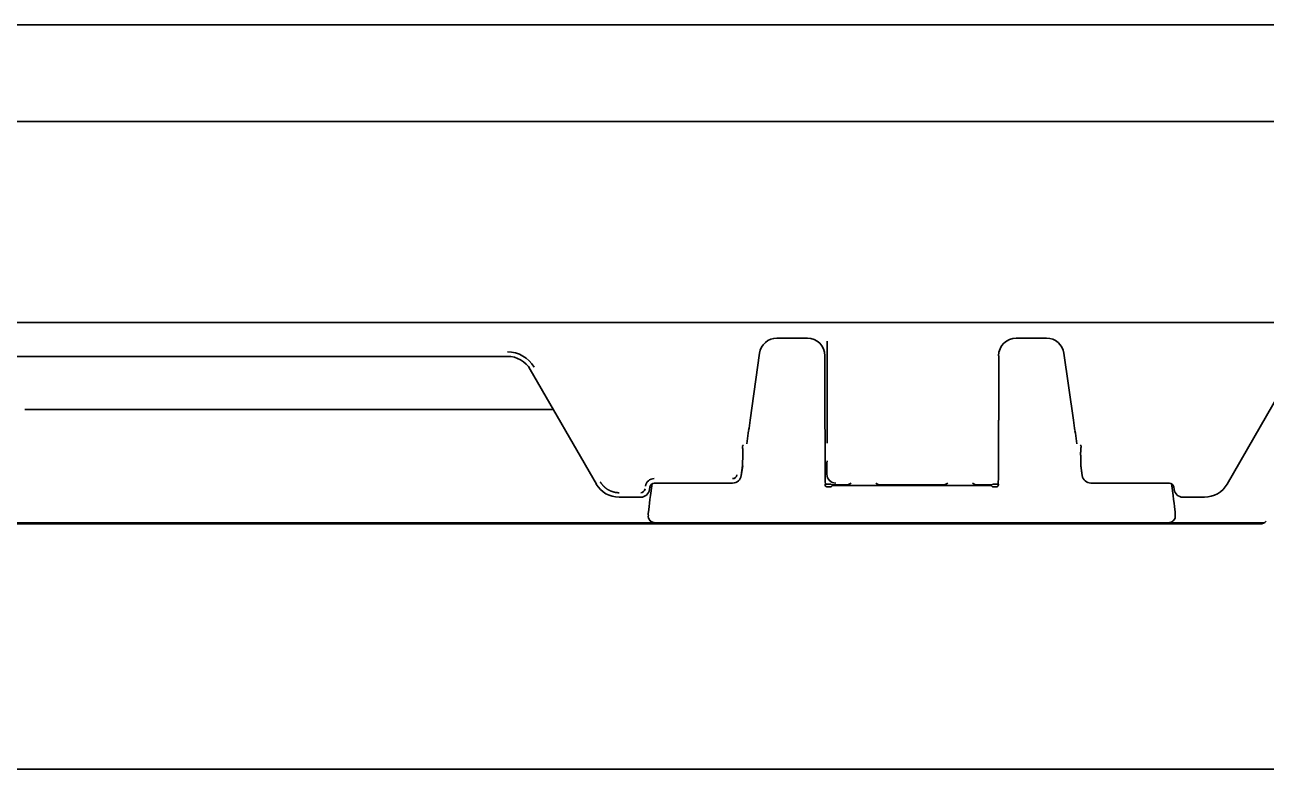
# Model space of a CAD drawing. Header units: inches. Extents: x 90 to 4161, y -506 to 3104.
# Drawn here: x 2660 to 2801.2, y 115.9 to 200.5 of the extents above; entities that cross this region are included whole.
import ezdxf

# ---------------------------------------------------------------- set-up
doc = ezdxf.new("R2010")
doc.units = ezdxf.units.IN
doc.layers.add('1', color=7, linetype='Continuous', true_color=0xffffff)
doc.layers.add('4', color=7, linetype='Continuous', true_color=0xffffff)

msp = doc.modelspace()

# ---------------------------------------------------------------- linework, layer by layer
at = {"layer": '1', "color": 7, "linetype": 'Continuous', "lineweight": 35}
for p, q in [((3000.55, 200.47), (2311.89, 200.47)), ((2947.14, 189.47), (2311.89, 189.47)), ((2365.17, 166.65), (2947.21, 166.65)), ((2749.02, 164.88), (2745.57, 164.88)), ((2776.22, 164.88), (2772.76, 164.88)), ((2743.59, 163.16), (2742.52, 155.56)), ((2751.01, 162.88), (2751.01, 161.74)), ((2770.77, 161.74), (2770.77, 162.88)), ((2779.26, 155.56), (2778.19, 163.16)), ((2751.01, 161.74), (2751.01, 160.06)), ((2770.77, 160.06), (2770.77, 161.74)), ((2751.01, 160.06), (2751.01, 155.56)), ((2770.77, 155.56), (2770.77, 160.06)), ((2742.12, 152.88), (2742.16, 153.16)), ((2751.04, 149.25), (2751.04, 153.16)), ((2770.74, 149.25), (2770.74, 153.16)), ((2779.66, 152.88), (2779.62, 153.16)), ((2731.37, 148.34), (2731.18, 147.01)), ((2751.04, 148.27), (2751.23, 148.27)), ((2751.04, 148.21), (2751.04, 148.27)), ((2751.73, 148.26), (2751.87, 148.22)), ((2752.37, 148.21), (2753.39, 148.21)), ((2756.89, 148.4), (2756.89, 148.34)), ((2757.39, 148.21), (2764.39, 148.21)), ((2764.89, 148.34), (2764.89, 148.4)), ((2768.39, 148.21), (2769.42, 148.21)), ((2769.92, 148.22), (2770.05, 148.26)), ((2770.55, 148.27), (2770.74, 148.27)), ((2770.74, 148.21), (2770.74, 148.27)), ((2790.6, 147.01), (2790.42, 148.34)), ((2731.18, 147.01), (2731.18, 147.01)), ((2751.73, 147.98), (2751.87, 148.12)), ((2769.42, 148.14), (2752.37, 148.14)), ((2769.92, 148.12), (2770.05, 147.98)), ((2790.6, 147.01), (2790.6, 147.01)), ((2450.81, 143.9), (2800.98, 143.9)), ((2451.31, 143.77), (2800.48, 143.77)), ((2732.34, 143.9), (2731.68, 143.9)), ((2736.63, 143.9), (2732.34, 143.9)), ((2785.15, 143.9), (2736.63, 143.9)), ((2762.44, 143.9), (2762.44, 143.9)), ((2789.44, 143.9), (2785.15, 143.9)), ((2790.1, 143.9), (2789.44, 143.9)), ((2802.84, 115.9), (2448.94, 115.9))]:
    msp.add_line(p, q, dxfattribs=at)
msp.add_arc((2800.48, 144.77), 1, 270, 315, dxfattribs=at)
for centre, major_axis, ratio, start_param, end_param in [((2745.57, 162.87), (1.32, -1.51), 0.997598, 2.427198, 3.855987), ((2749.01, 162.87), (-1.42, -1.42), 0.997265, 2.357564, 3.925621), ((2772.77, 162.87), (-1.42, 1.42), 0.997265, 5.499157, 7.067214), ((2776.21, 162.87), (1.32, 1.51), 0.997598, 5.568791, 6.99758), ((2742.36, 155.56), (0.42, 3), 0.051895, 4.308564, 4.719702), ((2751.17, 155.56), (0, 3), 0.052408, 1.570796, 1.981934), ((2770.61, 155.56), (0, 3), 0.052408, 4.301251, 4.712389), ((2779.42, 155.56), (-0.42, 3), 0.051895, 1.563483, 1.974621), ((2742.32, 153.16), (0.42, 3), 0.051895, 1.166972, 1.57811), ((2750.88, 153.16), (0, 3), 0.052408, 4.712389, 5.123527), ((2770.9, 153.16), (0, 3), 0.052408, 1.159658, 1.570796), ((2779.47, 153.16), (-0.42, 3), 0.051895, 4.705076, 5.116214), ((2751.09, 149.25), (0, 1), 0.052408, 1.570796, 3.124139), ((2751.29, 148.21), (0.177, 0.177), 0.997265, 2.357564, 3.693517), ((2751.23, 148.26), (0.5, 0), 0.017455, 0.05236, 1.570796), ((2752.37, 148.22), (0.5, 0), 0.017455, 3.193953, 4.712389), ((2753.39, 149.21), (0.447, -0.895), 0.99981, 5.819644, 6.453939), ((2757.39, 149.21), (0.447, 0.895), 0.99981, 2.970839, 3.605134), ((2764.39, 149.21), (-0.447, 0.895), 0.99981, 2.678052, 3.312346), ((2768.39, 149.21), (0.447, 0.895), 0.99981, 2.970839, 3.605134), ((2769.42, 148.22), (0.5, 0), 0.017455, 4.712389, 6.230825), ((2770.55, 148.26), (0.5, 0), 0.017455, 1.570796, 3.089233), ((2770.49, 148.21), (0.177, -0.177), 0.997265, 5.731261, 7.067214), ((2770.69, 149.25), (0, 1), 0.052408, 3.159046, 4.712389), ((2731.26, 147.01), (0.32, 2.25), 0.03458, 1.575662, 3.146458), ((2751.23, 147.99), (0.5, 0), 0.052408, 4.828132, 6.230825), ((2752.37, 148.12), (0.5, 0), 0.052408, 1.570796, 3.089233), ((2769.42, 148.12), (0.5, 0), 0.052408, 0.05236, 1.570796), ((2770.55, 147.99), (0.5, 0), 0.052408, 3.193953, 4.596646), ((2790.52, 147.01), (-0.32, 2.25), 0.03458, 3.136727, 4.707523), ((2731.68, 144.65), (0, -0.75), 0.999379, 4.572848, 6.283185), ((2790.1, 144.65), (0, -0.75), 0.999379, 0, 1.710337)]:
    msp.add_ellipse(centre, major_axis=major_axis, ratio=ratio, start_param=start_param, end_param=end_param, dxfattribs=at)
for points in [[(2751.23, 147.97), (2751.25, 147.96), (2751.27, 147.96), (2751.29, 147.96)], [(2770.49, 147.96), (2770.51, 147.96), (2770.53, 147.96), (2770.55, 147.97)]]:
    msp.add_open_spline(points, degree=3, dxfattribs=at)
for points, knots in [([(2731.03, 144.29), (2731.04, 144.27), (2731.09, 144.18), (2731.23, 144.04), (2731.45, 143.93), (2731.61, 143.9), (2731.68, 143.9)], [0, 0, 0, 0, 0.092458, 0.389148, 0.725423, 1, 1, 1, 1]), ([(2790.1, 143.9), (2790.19, 143.9), (2790.36, 143.93), (2790.57, 144.06), (2790.7, 144.18), (2790.74, 144.26), (2790.75, 144.28)], [0, 0, 0, 0, 0.346122, 0.655529, 0.90949, 1, 1, 1, 1])]:
    msp.add_open_spline(points, degree=3, knots=knots, dxfattribs=at)
at = {"layer": '4', "color": 7, "linetype": 'Continuous', "lineweight": 35}
for p, q in [((2751.28, 164.54), (2751.28, 152.95)), ((2714.92, 162.8), (2536.86, 162.8)), ((2725.03, 148.3), (2717.52, 161.3)), ((2804.26, 161.3), (2796.76, 148.3)), ((2660.05, 156.76), (2720.15, 156.76)), ((2741.66, 150.41), (2741.5, 149.27)), ((2741.51, 149.26), (2741.67, 150.37)), ((2751.24, 149.4), (2751.24, 150.55)), ((2780.27, 149.26), (2780.11, 150.37)), ((2780.28, 149.27), (2780.12, 150.41)), ((2731.61, 148.4), (2740.52, 148.4)), ((2790.18, 148.4), (2781.26, 148.4)), ((2730.08, 146.8), (2727.62, 146.8)), ((2731.07, 147.66), (2731.11, 147.97)), ((2790.67, 147.97), (2790.72, 147.66)), ((2794.16, 146.8), (2791.7, 146.8))]:
    msp.add_line(p, q, dxfattribs=at)
for centre, major_axis, ratio, start_param, end_param in [((2714.92, 159.8), (1.5, 2.6), 0.999188, 5.759938, 6.806432), ((2714.93, 159.81), (-1.75, -3.03), 0.999188, 2.618346, 3.66484), ((2741.76, 152.59), (0.415, 0.28), 0.20114, 1.435939, 1.790561), ((2780.02, 152.59), (-0.415, 0.28), 0.20114, 4.492624, 4.847247), ((2751.24, 151.05), (0, 0.5), 0.034921, 3.176499, 4.469589), ((2727.62, 149.8), (1.5, 2.6), 0.999188, 2.618346, 3.66484), ((2731.6, 147.91), (0.342, -0.94), 0.99931, 2.792529, 4.223191), ((2731.61, 147.9), (0.171, -0.47), 0.99931, 2.792529, 4.223191), ((2740.51, 149.41), (-0.328, 0.378), 0.998931, 2.426537, 3.856648), ((2740.52, 149.4), (-0.657, 0.756), 0.998931, 2.426537, 3.856648), ((2752.24, 149.4), (-0.708, -0.708), 0.998783, 5.498396, 7.067974), ((2781.26, 149.4), (0.657, 0.756), 0.998931, 2.426537, 3.856648), ((2790.18, 147.9), (0.171, 0.47), 0.99931, 5.201587, 6.632249), ((2794.16, 149.8), (-1.5, 2.6), 0.999188, 2.618346, 3.66484), ((2730.07, 147.81), (0.171, -0.47), 0.99931, 5.934122, 7.364783), ((2730.08, 147.8), (0.342, -0.94), 0.99931, 5.934122, 7.364783), ((2791.71, 147.8), (0.342, 0.94), 0.99931, 2.059994, 3.490656)]:
    msp.add_ellipse(centre, major_axis=major_axis, ratio=ratio, start_param=start_param, end_param=end_param, dxfattribs=at)
for points, knots in [([(2741.66, 150.93), (2741.66, 150.95), (2741.66, 151), (2741.67, 151.06), (2741.67, 151.12), (2741.67, 151.18), (2741.68, 151.25), (2741.68, 151.3), (2741.68, 151.36), (2741.68, 151.42), (2741.68, 151.47), (2741.69, 151.53), (2741.69, 151.58), (2741.69, 151.63), (2741.69, 151.68), (2741.69, 151.73), (2741.69, 151.78), (2741.69, 151.83), (2741.69, 151.88), (2741.69, 151.92), (2741.69, 151.96), (2741.68, 152.01), (2741.68, 152.05), (2741.68, 152.09), (2741.68, 152.13), (2741.68, 152.17), (2741.68, 152.2), (2741.67, 152.24), (2741.67, 152.27), (2741.67, 152.31), (2741.66, 152.34), (2741.66, 152.37), (2741.66, 152.4), (2741.65, 152.43), (2741.65, 152.45), (2741.65, 152.48), (2741.64, 152.5), (2741.64, 152.53), (2741.63, 152.55), (2741.63, 152.57), (2741.62, 152.59), (2741.62, 152.6), (2741.62, 152.61)], [0, 0, 0, 0, 0.038636, 0.076568, 0.113795, 0.150318, 0.186137, 0.221252, 0.255664, 0.289372, 0.322377, 0.35468, 0.38628, 0.417177, 0.447373, 0.476868, 0.505662, 0.533755, 0.561147, 0.58784, 0.613834, 0.63913, 0.663727, 0.687628, 0.710831, 0.733339, 0.755152, 0.776272, 0.796698, 0.816433, 0.835478, 0.853834, 0.871502, 0.888486, 0.904786, 0.920405, 0.935346, 0.949611, 0.963205, 0.976131, 0.988394, 1, 1, 1, 1]), ([(2780.17, 152.61), (2780.16, 152.61), (2780.16, 152.6), (2780.16, 152.58), (2780.15, 152.57), (2780.15, 152.55), (2780.15, 152.54), (2780.14, 152.52), (2780.14, 152.51), (2780.14, 152.49), (2780.14, 152.47), (2780.13, 152.46), (2780.13, 152.44), (2780.13, 152.42), (2780.13, 152.4), (2780.12, 152.38), (2780.12, 152.36), (2780.12, 152.34), (2780.12, 152.31), (2780.11, 152.29), (2780.11, 152.27), (2780.11, 152.25), (2780.11, 152.22), (2780.11, 152.2), (2780.1, 152.17), (2780.1, 152.15), (2780.1, 152.12), (2780.1, 152.09), (2780.1, 152.06), (2780.1, 152.04), (2780.1, 152.01), (2780.1, 151.98), (2780.1, 151.95), (2780.09, 151.92), (2780.09, 151.89), (2780.09, 151.86), (2780.09, 151.82), (2780.09, 151.79), (2780.09, 151.76), (2780.09, 151.72), (2780.09, 151.69), (2780.09, 151.66), (2780.09, 151.62), (2780.09, 151.58), (2780.1, 151.55), (2780.1, 151.51), (2780.1, 151.47), (2780.1, 151.43), (2780.1, 151.4), (2780.1, 151.36), (2780.1, 151.32), (2780.1, 151.28), (2780.11, 151.23), (2780.11, 151.19), (2780.11, 151.15), (2780.11, 151.11), (2780.11, 151.07), (2780.12, 151.02), (2780.12, 150.98), (2780.12, 150.95), (2780.12, 150.93)], [0, 0, 0, 0, 0.007934, 0.01618, 0.024739, 0.033614, 0.042806, 0.052317, 0.062147, 0.072298, 0.082771, 0.093567, 0.104687, 0.116132, 0.127901, 0.139997, 0.152419, 0.165168, 0.178245, 0.19165, 0.205384, 0.219446, 0.233838, 0.24856, 0.263612, 0.278994, 0.294707, 0.310751, 0.327126, 0.343832, 0.360871, 0.378241, 0.395944, 0.413979, 0.432346, 0.451046, 0.470079, 0.489445, 0.509145, 0.529177, 0.549543, 0.570243, 0.591277, 0.612644, 0.634345, 0.65638, 0.67875, 0.701453, 0.724491, 0.747864, 0.771571, 0.795613, 0.819989, 0.8447, 0.869746, 0.895127, 0.920842, 0.946893, 0.973279, 1, 1, 1, 1]), ([(2741.66, 150.41), (2741.66, 150.41), (2741.66, 150.42), (2741.66, 150.42), (2741.66, 150.43), (2741.66, 150.43), (2741.66, 150.44), (2741.66, 150.44), (2741.66, 150.45), (2741.66, 150.46), (2741.66, 150.46), (2741.66, 150.47), (2741.66, 150.48), (2741.66, 150.49), (2741.66, 150.49), (2741.66, 150.5), (2741.66, 150.51), (2741.66, 150.52), (2741.66, 150.53), (2741.66, 150.54), (2741.66, 150.55), (2741.66, 150.56), (2741.66, 150.57), (2741.66, 150.58), (2741.66, 150.59), (2741.66, 150.6), (2741.66, 150.61), (2741.66, 150.62), (2741.66, 150.63), (2741.66, 150.65), (2741.66, 150.67), (2741.66, 150.71), (2741.66, 150.74), (2741.66, 150.77), (2741.66, 150.8), (2741.66, 150.83), (2741.66, 150.86), (2741.66, 150.9), (2741.66, 150.92), (2741.66, 150.93)], [0, 0, 0, 0, 0.015129, 0.030383, 0.045772, 0.061308, 0.076999, 0.092858, 0.108893, 0.125115, 0.141532, 0.158153, 0.174988, 0.192043, 0.209327, 0.226848, 0.244613, 0.26263, 0.280903, 0.299441, 0.31825, 0.337334, 0.356701, 0.376355, 0.396301, 0.416545, 0.437092, 0.457945, 0.479109, 0.500588, 0.553969, 0.607745, 0.661975, 0.716715, 0.772024, 0.827955, 0.884561, 0.941893, 1, 1, 1, 1]), ([(2780.12, 150.93), (2780.12, 150.93), (2780.12, 150.91), (2780.12, 150.9), (2780.12, 150.88), (2780.12, 150.86), (2780.13, 150.84), (2780.13, 150.83), (2780.13, 150.81), (2780.13, 150.79), (2780.13, 150.77), (2780.13, 150.76), (2780.13, 150.74), (2780.13, 150.72), (2780.13, 150.71), (2780.13, 150.69), (2780.12, 150.68), (2780.12, 150.66), (2780.12, 150.64), (2780.12, 150.62), (2780.12, 150.6), (2780.12, 150.58), (2780.12, 150.56), (2780.12, 150.55), (2780.12, 150.53), (2780.12, 150.51), (2780.12, 150.5), (2780.12, 150.48), (2780.12, 150.47), (2780.12, 150.45), (2780.12, 150.44), (2780.12, 150.43), (2780.12, 150.42), (2780.12, 150.41), (2780.12, 150.41)], [0, 0, 0, 0, 0.030877, 0.06153, 0.091965, 0.122189, 0.15221, 0.182035, 0.211672, 0.241129, 0.270414, 0.299535, 0.3285, 0.357317, 0.385995, 0.414543, 0.442969, 0.471282, 0.499492, 0.539323, 0.578069, 0.615758, 0.652422, 0.688093, 0.72281, 0.756611, 0.789539, 0.821641, 0.852968, 0.883574, 0.913516, 0.942856, 0.971661, 1, 1, 1, 1])]:
    msp.add_open_spline(points, degree=3, knots=knots, dxfattribs=at)
msp.add_open_spline([(2725.46, 148.56), (2725.63, 148.28), (2726.09, 147.81), (2726.66, 147.48), (2727.3, 147.31), (2727.63, 147.31)], degree=2, dxfattribs=at)

doc.saveas('drawing.dxf')
